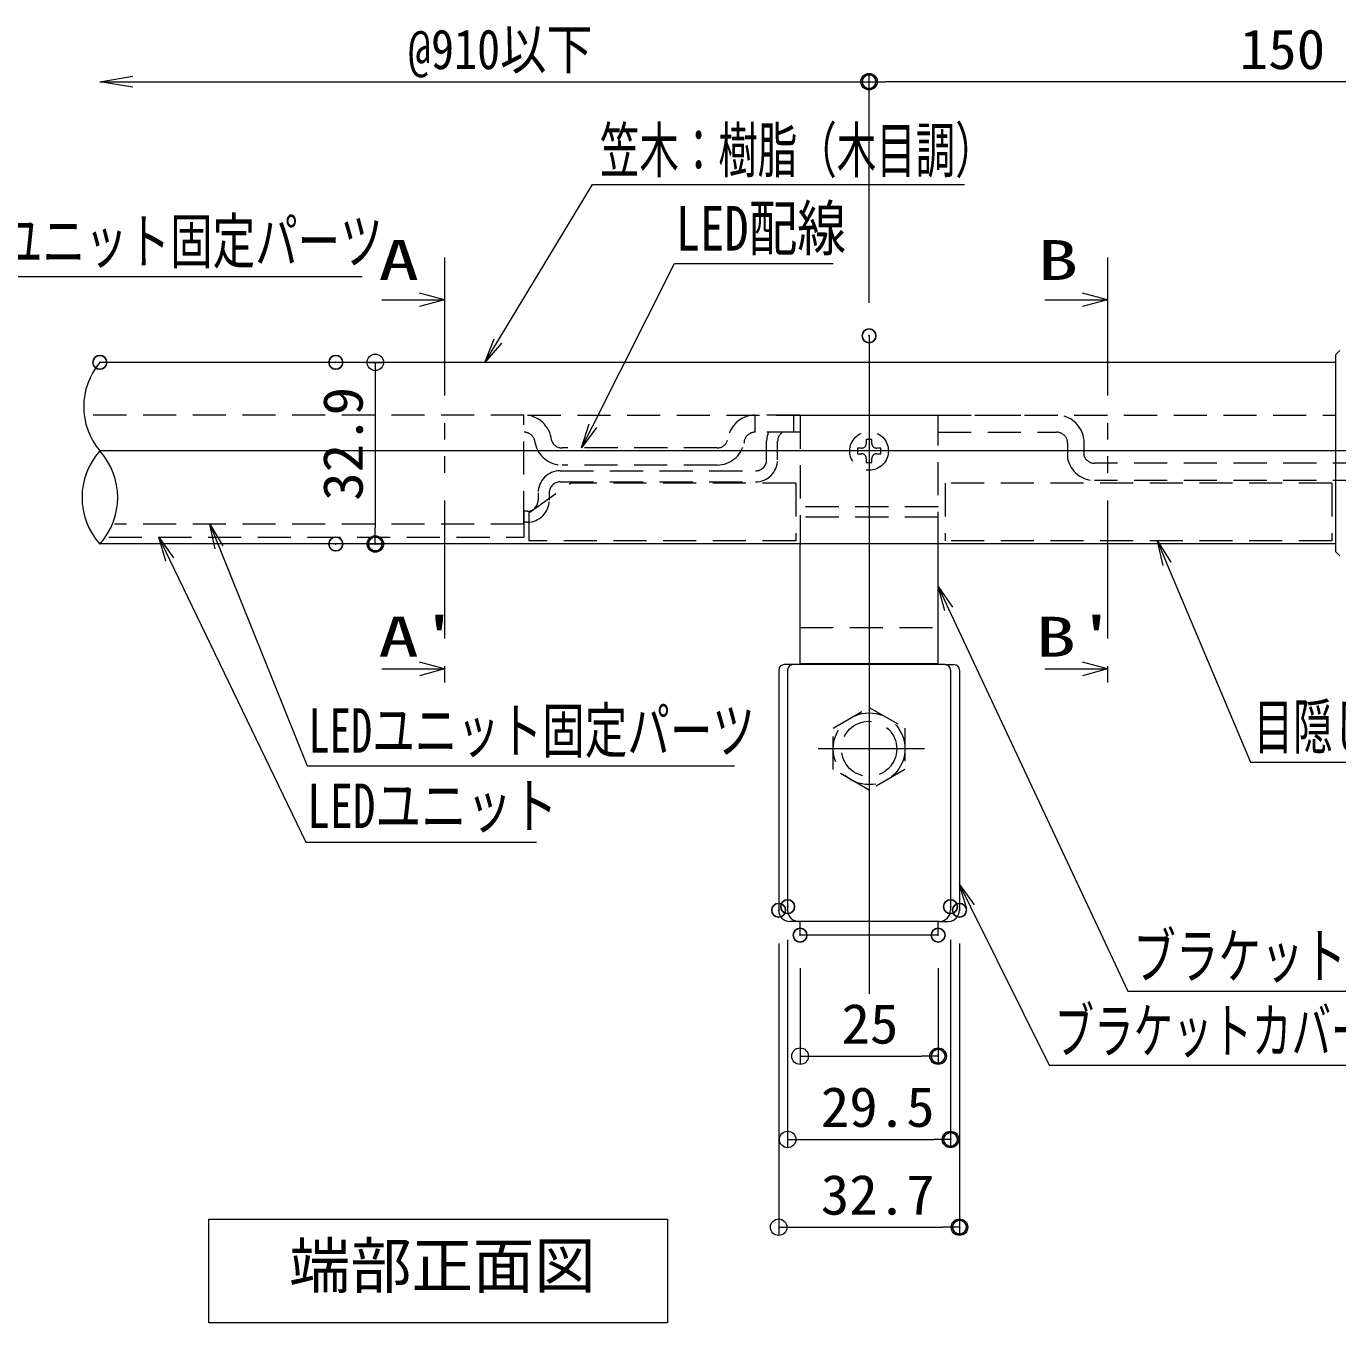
# Model space of a CAD drawing. Units: millimetres, scale not verified. Extents: x -600 to 600, y -416 to 415.
# Drawn here: x -320.5 to -83, y 2.1 to 236.9 of the extents above; entities that cross this region are included whole.
import ezdxf
from ezdxf.enums import TextEntityAlignment as Align

# ---------------------------------------------------------------- set-up
doc = ezdxf.new("R2010")
doc.units = ezdxf.units.MM
doc.header["$LTSCALE"] = 5
doc.header["$PDMODE"] = 32
doc.header["$PDSIZE"] = 2.5
doc.linetypes.add('DASHED1', pattern=[1.8, 1.2, -0.6])
doc.linetypes.add('DOUBLE_CHAIN1', pattern=[8.8, 5, -1, 0.6, -0.6, 0.6, -1])
for name, color, linetype, lineweight in [('0-0_zumenwaku', 2, 'Continuous', 9), ('0-2_center', 5, 'Continuous', 9), ('0-4_逆三角形ブラケットカバー', 4, 'Continuous', 9), ('0-7_ナベ小ネジ', 7, 'Continuous', 9), ('0-8_六角ナット', 5, 'DASHED1', 9), ('0-9_1', 3, 'Continuous', 9), ('0-D_sunpou', 1, 'Continuous', 9), ('0-E_0', 7, 'Continuous', 9), ('1-0_2', 4, 'Continuous', 9), ('1-4_BLU_SSD', 134, 'DASHED1', 9), ('1-6_GRE_SSD', 134, 'DASHED1', 9), ('1-7_YEL_SSD', 2, 'DASHED1', 9), ('1-8_RED_SSD', 7, 'DASHED1', 9), ('1-9_SUNPO', 134, 'DOUBLE_CHAIN1', 9)]:
    doc.layers.add(name, color=color, linetype=linetype, lineweight=lineweight)
doc.layers.add('0-1_moji', color=2, linetype='Continuous')
doc.layers.add('0-F_DEFPOINTS', color=7, linetype='Continuous')
doc.styles.add('ＭＳ ゴシック', font='')
doc.styles.add('ＭＳ Ｐゴシック', font='')
doc.styles.get('ＭＳ ゴシック').set_extended_font_data('MS Gothic')
doc.styles.get('ＭＳ Ｐゴシック').set_extended_font_data('MS PGothic')

# ---------------------------------------------------------------- blocks, each defined once
blk = doc.blocks.new('_ORIGIN')
at = {"layer": '0-E_0', "color": 1}
blk.add_line((0, 0), (-5, 0), dxfattribs=at)
blk.add_circle((0, 0), 2.5, dxfattribs=at)
blk = doc.blocks.new('_OPEN')
at = {"layer": '0-E_0', "color": 1}
blk.add_line((0, 0), (-5, 0), dxfattribs=at)
blk.add_lwpolyline([(-5, 0.833), (0, 0), (-5, -0.833)], dxfattribs=at)
blk = doc.blocks.new('MLeader6')
at = {"layer": '0-D_sunpou', "color": 7}
blk.add_line((-155.39, 135.472), (-153.48, 131.397), dxfattribs=at)
at = {"layer": '0-D_sunpou'}
blk.add_line((-119.945, 62.14), (-1.328, 62.14), dxfattribs=at)
at = {"layer": '0-D_sunpou', "color": 7}
blk.add_lwpolyline([(-154.16, 131.079), (-155.39, 135.472), (-152.801, 131.715)], dxfattribs=at)
at = {"layer": '0-D_sunpou'}
blk.add_lwpolyline([(-153.48, 131.397), (-121.025, 62.14), (-119.945, 62.14)], dxfattribs=at)
at = {"layer": '0-D_sunpou', "color": 2, "style": 'ＭＳ ゴシック', "width": 0.7}
blk.add_text('ブラケットTS-65：アルミ押出形材', height=8.082, dxfattribs=at).set_placement((-120.048, 62.09), align=Align.BOTTOM_LEFT)
blk = doc.blocks.new('MLeader7')
at = {"layer": '0-D_sunpou', "color": 7}
blk.add_line((-151.516, 81.471), (-149.513, 77.441), dxfattribs=at)
at = {"layer": '0-D_sunpou'}
blk.add_line((-134.18, 48.759), (-18.878, 48.759), dxfattribs=at)
at = {"layer": '0-D_sunpou', "color": 7}
blk.add_lwpolyline([(-150.185, 77.107), (-151.516, 81.471), (-148.842, 77.775)], dxfattribs=at)
at = {"layer": '0-D_sunpou'}
blk.add_lwpolyline([(-149.513, 77.441), (-135.26, 48.759), (-134.18, 48.759)], dxfattribs=at)
at = {"layer": '0-D_sunpou', "color": 2, "style": 'ＭＳ ゴシック', "width": 0.65}
blk.add_text('ブラケットカバー：樹脂（シルバー）', height=8.065, dxfattribs=at).set_placement((-134.282, 48.548), align=Align.BOTTOM_LEFT)
blk = doc.blocks.new('MLeader9')
at = {"layer": '0-D_sunpou'}
blk.add_line((-216.914, 208.255), (-150.632, 208.255), dxfattribs=at)
at = {"layer": '0-D_sunpou', "color": 7}
blk.add_line((-237.461, 176.059), (-235.133, 179.91), dxfattribs=at)
at = {"layer": '0-D_sunpou'}
blk.add_lwpolyline([(-235.133, 179.91), (-217.994, 208.255), (-216.914, 208.255)], dxfattribs=at)
at = {"layer": '0-D_sunpou', "color": 7}
blk.add_lwpolyline([(-234.491, 179.522), (-237.461, 176.059), (-235.775, 180.298)], dxfattribs=at)
at = {"layer": '0-D_sunpou', "color": 2, "style": 'ＭＳ ゴシック', "width": 0.65}
blk.add_text('笠木：樹脂（木目調）', height=8.065, dxfattribs=at).set_placement((-216.644, 208.044), align=Align.BOTTOM_LEFT)
blk = doc.blocks.new('MLeader16')
at = {"layer": '0-D_sunpou'}
blk.add_line((-335.953, 191.599), (-259.679, 191.599), dxfattribs=at)
at = {"layer": '0-D_sunpou', "color": 7}
blk.add_line((-359.067, 160.446), (-356.469, 164.119), dxfattribs=at)
at = {"layer": '0-D_sunpou'}
blk.add_lwpolyline([(-356.469, 164.119), (-337.033, 191.599), (-335.953, 191.599)], dxfattribs=at)
at = {"layer": '0-D_sunpou', "color": 7}
blk.add_lwpolyline([(-355.856, 163.686), (-359.067, 160.446), (-357.081, 164.553)], dxfattribs=at)
at = {"layer": '0-D_sunpou', "color": 2, "style": 'ＭＳ ゴシック', "width": 0.7}
blk.add_text('LEDユニット固定パーツ', height=8.065, dxfattribs=at).set_placement((-336.803, 191.571), align=Align.BOTTOM_LEFT)
blk = doc.blocks.new('MLeader25')
at = {"layer": '0-D_sunpou'}
blk.add_line((-202.051, 193.937), (-174.38, 193.937), dxfattribs=at)
at = {"layer": '0-D_sunpou', "color": 7}
blk.add_line((-219.964, 160.559), (-217.937, 164.577), dxfattribs=at)
at = {"layer": '0-D_sunpou'}
blk.add_lwpolyline([(-217.937, 164.577), (-203.131, 193.937), (-202.051, 193.937)], dxfattribs=at)
at = {"layer": '0-D_sunpou', "color": 7}
blk.add_lwpolyline([(-217.268, 164.239), (-219.964, 160.559), (-218.607, 164.915)], dxfattribs=at)
at = {"layer": '0-D_sunpou', "color": 2, "style": 'ＭＳ ゴシック', "width": 0.8}
blk.add_text('LED配線', height=8.082, dxfattribs=at).set_placement((-202.901, 193.884), align=Align.BOTTOM_LEFT)
blk = doc.blocks.new('MLeader26')
at = {"layer": '0-D_sunpou', "color": 7}
blk.add_line((-287.287, 146.734), (-285.604, 142.561), dxfattribs=at)
at = {"layer": '0-D_sunpou'}
blk.add_line((-268.552, 102.955), (-192.277, 102.955), dxfattribs=at)
at = {"layer": '0-D_sunpou', "color": 7}
blk.add_lwpolyline([(-286.3, 142.281), (-287.287, 146.734), (-284.909, 142.842)], dxfattribs=at)
at = {"layer": '0-D_sunpou'}
blk.add_lwpolyline([(-285.604, 142.561), (-269.632, 102.955), (-268.552, 102.955)], dxfattribs=at)
at = {"layer": '0-D_sunpou', "color": 2, "style": 'ＭＳ ゴシック', "width": 0.7}
blk.add_text('LEDユニット固定パーツ', height=8.065, dxfattribs=at).set_placement((-269.402, 102.928), align=Align.BOTTOM_LEFT)
blk = doc.blocks.new('MLeader27')
at = {"layer": '0-D_sunpou', "color": 7}
blk.add_line((-296.518, 144.409), (-294.563, 140.356), dxfattribs=at)
at = {"layer": '0-D_sunpou'}
blk.add_line((-268.792, 89.164), (-228.124, 89.164), dxfattribs=at)
at = {"layer": '0-D_sunpou', "color": 7}
blk.add_lwpolyline([(-295.238, 140.03), (-296.518, 144.409), (-293.887, 140.682)], dxfattribs=at)
at = {"layer": '0-D_sunpou'}
blk.add_lwpolyline([(-294.563, 140.356), (-269.872, 89.164), (-268.792, 89.164)], dxfattribs=at)
at = {"layer": '0-D_sunpou', "color": 2, "style": 'ＭＳ ゴシック', "width": 0.75}
blk.add_text('LEDユニット', height=8.065, dxfattribs=at).set_placement((-269.642, 89.29), align=Align.BOTTOM_LEFT)
blk = doc.blocks.new('MLeader29')
at = {"layer": '0-D_sunpou', "color": 7}
blk.add_line((-115.682, 143.733), (-113.937, 139.585), dxfattribs=at)
at = {"layer": '0-D_sunpou'}
blk.add_line((-97.739, 103.642), (-50.747, 103.642), dxfattribs=at)
at = {"layer": '0-D_sunpou', "color": 7}
blk.add_lwpolyline([(-114.629, 139.294), (-115.682, 143.733), (-113.246, 139.876)], dxfattribs=at)
at = {"layer": '0-D_sunpou'}
blk.add_lwpolyline([(-113.937, 139.585), (-98.819, 103.642), (-97.739, 103.642)], dxfattribs=at)
at = {"layer": '0-D_sunpou', "color": 2, "style": 'ＭＳ ゴシック', "width": 0.65}
blk.add_text('目隠しパッキン', height=8.065, dxfattribs=at).set_placement((-98.228, 103.633), align=Align.BOTTOM_LEFT)

msp = doc.modelspace()

# ---------------------------------------------------------------- linework, layer by layer
at = {"layer": '0-0_zumenwaku', "color": 6, "linetype": 'DASHED1'}
for p, q in [((-155.39, 166.41), (-180.39, 166.41)), ((-180.39, 166.41), (-180.39, 143.01)), ((-155.39, 143.01), (-155.39, 166.41)), ((-155.39, 149.91), (-180.39, 149.91)), ((-155.39, 148.01), (-180.39, 148.01)), ((-180.39, 128.01), (-155.39, 128.01))]:
    msp.add_line(p, q, dxfattribs=at)
at = {"layer": '0-2_center'}
for p, q in [((-167.89, 180.866), (-167.89, 61.674)), ((-12.467, 160.009), (-307.207, 160.009)), ((-157.882, 106.06), (-177.089, 106.06))]:
    msp.add_line(p, q, dxfattribs=at)
at = {"layer": '0-4_逆三角形ブラケットカバー'}
for p, q in [((-181.64, 121.31), (-183.264, 121.31)), ((-154.14, 121.31), (-181.64, 121.31)), ((-154.14, 121.31), (-152.516, 121.31)), ((-184.264, 120.31), (-184.264, 76.812)), ((-182.64, 120.31), (-182.64, 76.812)), ((-153.14, 120.31), (-153.14, 76.812)), ((-151.516, 120.31), (-151.516, 76.812)), ((-180.64, 74.812), (-182.264, 74.812)), ((-155.14, 74.812), (-180.64, 74.812)), ((-155.14, 74.812), (-153.516, 74.812))]:
    msp.add_line(p, q, dxfattribs=at)
for centre, radius, start, end in [((-183.264, 120.31), 1, 90, 180), ((-181.64, 120.31), 1, 90, 180), ((-154.14, 120.31), 1, 0, 90), ((-152.516, 120.31), 1, 0, 90), ((-182.264, 76.812), 2, 180, 270), ((-180.64, 76.812), 2, 180, 270), ((-155.14, 76.812), 2, 270, 0), ((-153.516, 76.812), 2, 270, 0)]:
    msp.add_arc(centre, radius, start, end, dxfattribs=at)
at = {"layer": '0-7_ナベ小ネジ', "color": 2, "linetype": 'DASHED1'}
for p, q in [((-168.39, 162.109), (-168.39, 161.384)), ((-167.39, 162.109), (-168.39, 162.109)), ((-167.39, 161.384), (-167.39, 162.109)), ((-169.99, 160.509), (-169.99, 159.509)), ((-169.265, 160.509), (-169.99, 160.509)), ((-169.99, 159.509), (-169.265, 159.509)), ((-166.515, 159.509), (-165.79, 159.509)), ((-168.39, 158.634), (-168.39, 157.909)), ((-168.39, 157.909), (-167.39, 157.909)), ((-167.39, 157.909), (-167.39, 158.634))]:
    msp.add_line(p, q, dxfattribs=at)
msp.add_lwpolyline([(-165.79, 159.509), (-165.79, 160.509), (-166.515, 160.509)], dxfattribs=at)
msp.add_circle((-167.89, 160.009), 3.5, dxfattribs=at)
for centre, start, end in [((-169.265, 161.384), 270, 0), ((-169.265, 158.634), 0, 90), ((-166.515, 161.384), 180, 270), ((-166.515, 158.634), 90, 180)]:
    msp.add_arc(centre, 0.875, start, end, dxfattribs=at)
at = {"layer": '0-8_六角ナット'}
for p, q in [((-167.89, 113.574), (-161.39, 109.821)), ((-161.39, 109.821), (-161.39, 102.316)), ((-167.89, 98.563), (-174.39, 102.316)), ((-161.39, 102.316), (-167.89, 98.563))]:
    msp.add_line(p, q, dxfattribs=at)
msp.add_lwpolyline([(-174.39, 102.316), (-174.39, 109.821), (-167.89, 113.574)], dxfattribs=at)
for centre, radius in [((-167.89, 106.068), 6.5), ((-167.89, 106.06), 5)]:
    msp.add_circle(centre, radius, dxfattribs=at)
at = {"layer": '0-9_1'}
for p, q in [((-83.409, 177.409), (-82.609, 178.209)), ((-83.409, 176.059), (-307.207, 176.059)), ((-83.409, 177.409), (-83.409, 141.809)), ((-83.409, 143.159), (-307.207, 143.159)), ((-180.39, 121.31), (-180.39, 143.01)), ((-155.39, 121.31), (-155.39, 143.01)), ((-83.409, 141.809), (-82.609, 141.009)), ((-180.39, 121.51), (-155.39, 121.51)), ((-180.39, 72.31), (-180.39, 74.812)), ((-155.39, 72.31), (-155.39, 74.812)), ((-155.39, 72.31), (-180.39, 72.31))]:
    msp.add_line(p, q, dxfattribs=at)
msp.add_lwpolyline([(-287.491, 20.841), (-204.385, 20.841), (-204.385, 2.103), (-287.491, 2.103)], close=True, dxfattribs=at)
at = {"layer": '0-D_sunpou'}
for p, q in [((-167.89, 186.866), (-167.89, 228.398)), ((-167.89, 186.866), (-167.89, 228.398)), ((-301.207, 226.898), (-167.89, 226.898)), ((-20.89, 226.898), (-164.89, 226.898)), ((-258.475, 176.059), (-255.814, 176.059)), ((-257.314, 173.059), (-257.314, 146.159)), ((-258.475, 143.159), (-255.814, 143.159)), ((-182.64, 71.471), (-182.64, 33.807)), ((-153.14, 71.471), (-153.14, 33.807)), ((-184.264, 70.812), (-184.264, 17.913)), ((-151.516, 70.812), (-151.516, 17.913)), ((-180.39, 66.31), (-180.39, 48.887)), ((-155.39, 66.31), (-155.39, 48.887)), ((-177.39, 50.387), (-158.39, 50.387)), ((-179.64, 35.307), (-156.14, 35.307)), ((-181.264, 19.413), (-154.516, 19.413))]:
    msp.add_line(p, q, dxfattribs=at)
at = {"layer": '0-E_0'}
for p, q in [((-244.78, 187.377), (-249.33, 188.596)), ((-124.698, 187.377), (-129.249, 188.596)), ((-244.78, 120.522), (-249.33, 121.741)), ((-124.698, 120.522), (-129.249, 121.741)), ((-256.147, 120.522), (-244.78, 120.522)), ((-244.78, 120.522), (-249.33, 119.303)), ((-136.066, 120.522), (-124.698, 120.522)), ((-124.698, 120.522), (-129.249, 119.303))]:
    msp.add_line(p, q, dxfattribs=at)
for points in [[(-256.147, 187.377), (-244.78, 187.377), (-249.33, 186.158)], [(-136.066, 187.377), (-124.698, 187.377), (-129.249, 186.158)]]:
    msp.add_lwpolyline(points, dxfattribs=at)
at = {"layer": '0-F_DEFPOINTS'}
for p in [(-167.89, 226.898), (-167.89, 180.866), (-307.207, 176.059), (-264.475, 176.059), (-264.475, 143.159), (-257.314, 143.159), (-182.64, 77.471), (-153.14, 77.471), (-184.264, 76.812), (-151.516, 76.812), (-180.39, 72.31), (-155.39, 72.31), (-155.39, 50.387), (-153.14, 35.307), (-151.516, 19.413)]:
    msp.add_point(p, dxfattribs=at)
at = {"layer": '1-0_2'}
for centre, radius, start, end in [((-297.628, 168.034), 12.496, 140.04505, 219.95495), ((-297.834, 151.584), 12.604, 138.05134, 221.94866), ((-316.581, 151.584), 12.604, 318.05134, 41.94866)]:
    msp.add_arc(centre, radius, start, end, dxfattribs=at)
at = {"layer": '1-4_BLU_SSD'}
for p in [(-230.39, 149.084), (-305.606, 144.409)]:
    msp.add_line(p, (-230.39, 144.409), dxfattribs=at)
at = {"layer": '1-6_GRE_SSD'}
for p, q in [((-180.39, 166.509), (-188.596, 166.509)), ((-188.534, 163.409), (-188.534, 166.509)), ((-181.548, 163.409), (-181.548, 166.509)), ((-155.39, 166.509), (-133.944, 166.509)), ((-180.39, 163.409), (-188.596, 163.409)), ((-186.449, 158.409), (-186.449, 161.759)), ((-184.449, 158.409), (-184.449, 161.759)), ((-155.39, 163.409), (-133.931, 163.409)), ((-128.964, 159.173), (-128.964, 161.959)), ((-195.421, 160.559), (-223.502, 160.559)), ((-131.931, 161.404), (-131.931, 158.619)), ((-195.434, 157.459), (-223.49, 157.459)), ((-32.885, 157.773), (-127.056, 157.773)), ((-223.829, 156.409), (-188.449, 156.409)), ((-223.829, 154.409), (-188.449, 154.409)), ((-32.885, 154.673), (-127.044, 154.673)), ((-227.829, 152.409), (-227.829, 151.084)), ((-225.829, 152.409), (-225.829, 151.701)), ((-225.829, 151.701), (-225.829, 151.084)), ((-229.829, 149.084), (-230.39, 149.084)), ((-229.829, 147.084), (-230.39, 147.084))]:
    msp.add_line(p, q, dxfattribs=at)
for centre, radius, start, end in [((-230.39, 161.509), 5, 5.15855, 90), ((-188.534, 161.509), 5, 90, 174.84145), ((-133.944, 161.509), 5, 5.15855, 90), ((-230.377, 161.409), 2, 359.86524, 90), ((-223.502, 162.559), 2, 197.4708, 270), ((-195.421, 162.559), 2, 270, 342.5292), ((-188.546, 161.409), 2, 90, 180.13476), ((-182.449, 161.759), 4, 155.63802, 180), ((-182.449, 161.759), 2, 124.41151, 180), ((-133.931, 161.409), 2, 359.86524, 90), ((-223.49, 162.459), 5, 192.17749, 270), ((-195.434, 162.459), 5, 270, 347.82251), ((-127.056, 159.773), 2, 197.4708, 270), ((-188.449, 158.409), 4, 270, 0), ((-188.449, 158.409), 2, 270, 0), ((-127.044, 159.673), 5, 192.17749, 270), ((-223.829, 152.409), 4, 90, 180), ((-223.829, 152.409), 2, 90, 180), ((-229.829, 151.084), 2, 270, 0), ((-229.829, 151.084), 4, 270, 0)]:
    msp.add_arc(centre, radius, start, end, dxfattribs=at)
at = {"layer": '1-7_YEL_SSD'}
for p, q in [((-230.39, 166.509), (-310.125, 166.509)), ((-230.39, 146.734), (-230.39, 166.509)), ((-230.39, 146.734), (-304.581, 146.734))]:
    msp.add_line(p, q, dxfattribs=at)
at = {"layer": '1-8_RED_SSD'}
for p, q in [((-229.538, 148.825), (-221.987, 154.148)), ((-181.184, 154.148), (-221.987, 154.148)), ((-181.184, 154.148), (-181.184, 143.733)), ((-84.055, 154.148), (-154.112, 154.148)), ((-154.112, 154.148), (-154.112, 143.733)), ((-84.055, 154.148), (-84.055, 143.733)), ((-229.538, 148.825), (-229.538, 143.733)), ((-181.184, 143.733), (-229.538, 143.733)), ((-84.055, 143.733), (-154.112, 143.733))]:
    msp.add_line(p, q, dxfattribs=at)
at = {"layer": '1-9_SUNPO'}
for p, q in [((-244.78, 195.061), (-244.78, 116.074)), ((-124.698, 195.061), (-124.698, 116.074))]:
    msp.add_line(p, q, dxfattribs=at)
at = {"layer": '1-9_SUNPO', "linetype": 'DASHED1'}
msp.add_line((-229.727, 166.509), (-83.409, 166.509), dxfattribs=at)

# ---------------------------------------------------------------- block references
at = {"layer": '0-D_sunpou'}
for name, p, xscale, yscale, rotation in [('_ORIGIN', (-167.89, 226.898), 0.6, 0.6, 180), ('_OPEN', (-307.207, 226.898), 1.2, 1.2, 180), ('_ORIGIN', (-257.314, 176.059), 0.6, 0.6, 90), ('_ORIGIN', (-257.314, 143.159), 0.6, 0.6, 270), ('_ORIGIN', (-180.39, 50.387), 0.6, 0.6, 180), ('_ORIGIN', (-182.64, 35.307), 0.6, 0.6, 180), ('_ORIGIN', (-184.264, 19.413), 0.6, 0.6, 180)]:
    msp.add_blockref(name, p, dxfattribs=dict(at, xscale=xscale, yscale=yscale, rotation=rotation))
for name in ['MLeader9', 'MLeader25', 'MLeader16', 'MLeader26', 'MLeader27', 'MLeader29', 'MLeader6', 'MLeader7']:
    msp.add_blockref(name, (0, 0), dxfattribs=at)
at = {"layer": '0-D_sunpou', "xscale": 0.6, "yscale": 0.6}
for p in [(-155.39, 50.387), (-153.14, 35.307), (-151.516, 19.413)]:
    msp.add_blockref('_ORIGIN', p, dxfattribs=at)

# ---------------------------------------------------------------- texts
at = {"layer": '0-1_moji', "style": 'ＭＳ Ｐゴシック'}
msp.add_text('端部正面図', height=8.138, dxfattribs=at).set_placement((-272.941, 5.962), align=Align.BOTTOM_LEFT)
at = {"layer": '0-D_sunpou', "color": 2, "style": 'ＭＳ ゴシック'}
for s, height, width, p in [('@910以下', 7.216, 0.85, (-251.399, 227.01)), ('150', 7.221, 1.05, (-100.765, 227.01)), ('25', 7.221, 1.05, (-172.89, 50.5)), ('29.5', 7.221, 1.05, (-176.64, 35.419)), ('32.7', 7.221, 1.05, (-176.64, 19.525))]:
    msp.add_text(s, height=height, dxfattribs=dict(at, width=width)).set_placement(p, align=Align.BOTTOM_LEFT)
at = {"layer": '0-D_sunpou', "color": 2, "style": 'ＭＳ ゴシック', "width": 1.05}
msp.add_text('32.9', height=7.221, rotation=90, dxfattribs=at).set_placement((-257.427, 150.984), align=Align.BOTTOM_LEFT)
at = {"layer": '1-9_SUNPO', "style": 'ＭＳ ゴシック', "width": 1.5}
for s, p in [('A', (-256.747, 188.814)), ('B', (-137.38, 188.814)), ("A'", (-256.79, 120.59)), ("B'", (-137.78, 120.59))]:
    msp.add_text(s, height=7.221, dxfattribs=at).set_placement(p, align=Align.BOTTOM_LEFT)

doc.saveas('drawing.dxf')
